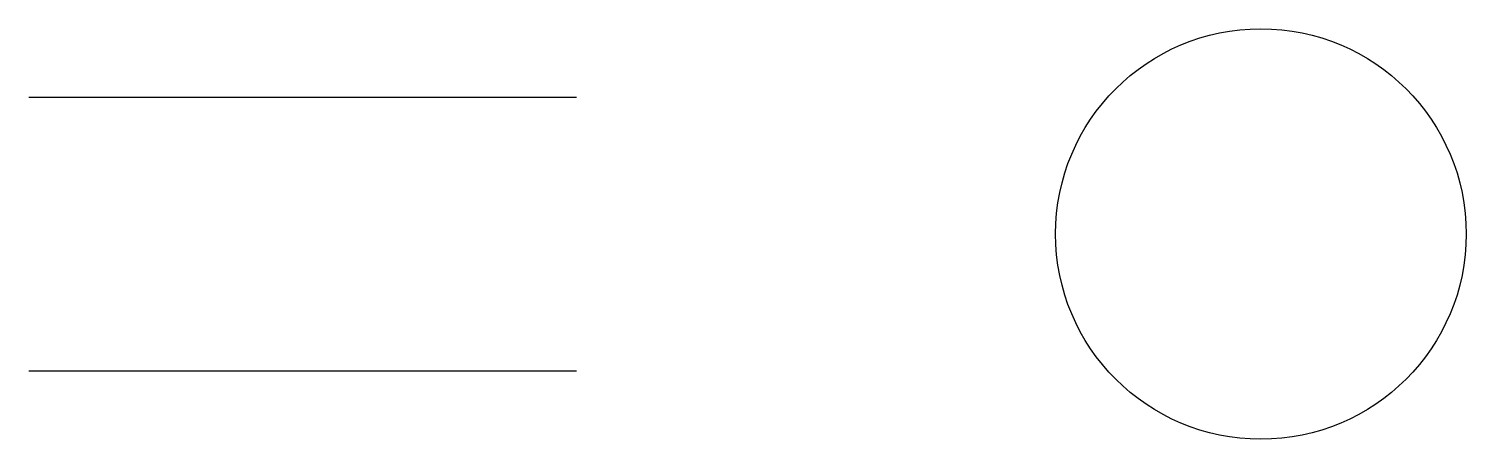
# Model space of a CAD drawing. Extents: x 10 to 115, y 15 to 45.
import ezdxf

# ---------------------------------------------------------------- set-up
doc = ezdxf.new("R2010")
doc.units = 0
doc.layers.add('FRANGIBLE', color=1, linetype='CONTINUOUS')
doc.layers.add('NORMAL', color=7, linetype='CONTINUOUS')

msp = doc.modelspace()

# ---------------------------------------------------------------- linework, layer by layer
at = {"layer": 'FRANGIBLE'}
msp.add_line((10, 40), (50, 40), dxfattribs=at)
at = {"layer": 'NORMAL'}
msp.add_line((10, 20), (50, 20), dxfattribs=at)
msp.add_circle((100, 30), 15, dxfattribs=at)

doc.saveas('drawing.dxf')
